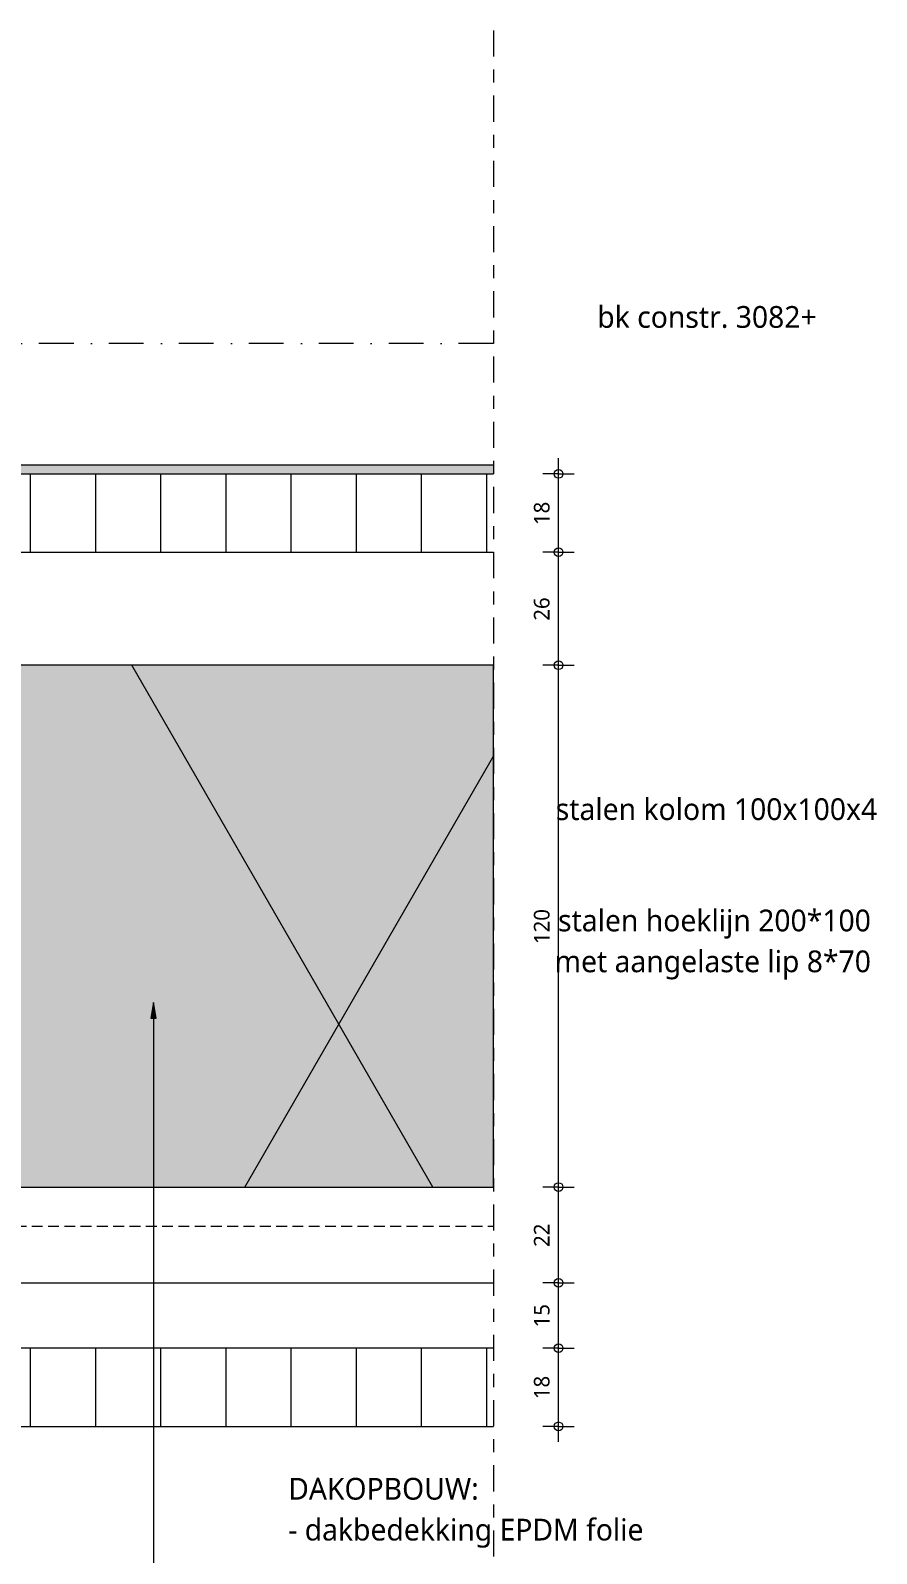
# Model space of a CAD drawing. Header units: millimetres. Extents: x 2457 to 4349, y 3067 to 7524.
# Drawn here: x 3450 to 3644.7, y 5455.2 to 5805.5 of the extents above; entities that cross this region are included whole.
import ezdxf

# ---------------------------------------------------------------- set-up
doc = ezdxf.new("R2010")
doc.units = ezdxf.units.MM
for name, pattern in [('MV_center', [15, 6, -3, 3, -3]), ('MV_hidden', [3.75, 2.5, -1.25]), ('MV_stramien', [16, 8, -4, 0, -4])]:
    doc.linetypes.add(name, pattern=pattern)
for name, color, linetype, lineweight in [('A-ANNO-DIMS', 211, 'Continuous', 13), ('A-ANNO-DIMS-2', 211, 'Continuous', 13), ('A-DETL', 90, 'Continuous', 13), ('A-DETL-GENF', 92, 'Continuous', 18), ('A-DETL-MEDM', 33, 'Continuous', 25), ('G-ANNO-TEXT', 231, 'Continuous', 13)]:
    doc.layers.add(name, color=color, linetype=linetype, lineweight=lineweight)
doc.styles.add('Segoe UI_1', font='segoeui.ttf', dxfattribs={"height": 3.6})
doc.styles.add('Segoe UI_3', font='segoeui.ttf', dxfattribs={"height": 5})
doc.styles.add('Segoe UI_B', font='segoeui.ttf', dxfattribs={"height": 5})
doc.dimstyles.new('1_8_mm_3', dxfattribs={"dimscale": 304.8, "dimtxt": 3.77051, "dimasz": 0.006562, "dimexe": 0.011811, "dimexo": 0.0625, "dimgap": 0.003281, "dimtad": 1, "dimdec": 0, "dimzin": 0, "dimdsep": 46, "dimtxsty": 'Segoe UI_1', "dimblk1": 'DOTBLANK', "dimblk2": 'DOTBLANK', "dimsah": 1, "dimcen": 0.09, "dimdle": 0.011811, "dimazin": 0, "dimtfac": 1, "dimtdec": 4, "dimtix": 1, "dimtmove": 0, "dimatfit": 3, "dimfxl": 0.011811, "dimfxlon": 1, "dimtvp": 1, "dimtfill": 1, "dimtolj": 1, "dimtzin": 0, "dimarcsym": 2})

# ---------------------------------------------------------------- blocks, each defined once
blk = doc.blocks.new('42_isolatie - Type 1-3252184-Details Strandbaak Strandhuis 2_0')
at = {"layer": 'A-DETL-GENF'}
blk.add_hatch(color=256, dxfattribs=at).paths.add_polyline_path([(0.28, 0.8), (123.28, 0.8), (123.28, 120.8), (0.28, 120.8), (0.28, 118.44)])
at = {"layer": 'A-DETL-GENF', "lineweight": 13}
h = blk.add_hatch(dxfattribs=at)
h.set_pattern_fill('FP_25', color=256, style=0, pattern_type=2)
h.set_pattern_definition([(60, (12.83, 244.8), (-107.39, 62), []), (120, (12.83, 244.8), (-107.39, -62), [])])
h.paths.add_polyline_path([(0.28, 0.8), (123.28, 0.8), (123.28, 120.8), (0.28, 120.8), (0.28, 118.44)])
at = {"layer": 'A-DETL-GENF'}
for p, q in [((123.28, 120.8), (0.28, 120.8)), ((0.28, 120.8), (0.28, 0.8)), ((123.28, 120.8), (0.28, 120.8)), ((123.28, 0.8), (123.28, 120.8)), ((0.28, 0.8), (123.28, 0.8)), ((0.28, 0.8), (123.28, 0.8))]:
    blk.add_line(p, q, dxfattribs=at)
blk = doc.blocks.new('00 plaatmateriaal1 - d_18 mm-3252182-Details Strandbaak Strandhuis 2_0')
at = {"layer": 'A-DETL-GENF', "lineweight": 13}
h = blk.add_hatch(dxfattribs=at)
h.set_pattern_fill('FP_2', color=256, style=0, pattern_type=2)
h.set_pattern_definition([(90, (0, 0), (-15, 9e-16), [])])
h.paths.add_polyline_path([(0, -18), (162, -18), (162, 0), (0, 0)])
at = {"layer": 'A-DETL-MEDM', "lineweight": 18}
for p, q in [((0, 0), (0, -18)), ((162, 0), (44, 0)), ((30, -18), (162, -18))]:
    blk.add_line(p, q, dxfattribs=at)
blk = doc.blocks.new('00 plaatmateriaal1 - d_18 mm-V17-Details Strandbaak Strandhuis 2_0')
at = {"layer": 'A-DETL-GENF', "lineweight": 13}
h = blk.add_hatch(dxfattribs=at)
h.set_pattern_fill('FP_1', color=256, style=0, pattern_type=2)
h.set_pattern_definition([(270, (0, 0), (-15, -9e-16), [])])
h.paths.add_polyline_path([(7.18, 18), (7.18, 0), (200.18, 0), (200.18, 18), (157.93, 18)])
at = {"layer": 'A-DETL-MEDM', "lineweight": 18}
for p, q in [((200.18, 18), (7.18, 18)), ((200.18, 0), (200.18, 18))]:
    blk.add_line(p, q, dxfattribs=at)
blk = doc.blocks.new('NLRS_00_DI_maskeer - Type 1-4234797-Details Strandbaak Strandhuis 2_0')
at = {"layer": 'A-DETL-GENF', "linetype": 'MV_center'}
blk.add_line((314.04, 0), (-100, 0), dxfattribs=at)
blk = doc.blocks.new('DIMBLOCK374-Details Strandbaak Strandhuis 2_0')
at = {"layer": 'A-ANNO-DIMS-2'}
for p, q in [((3571.54, 5502.44), (3567.94, 5502.44)), ((3571.54, 5480.84), (3571.54, 5502.44)), ((3571.54, 5502.44), (3575.14, 5502.44)), ((3571.54, 5484.44), (3567.94, 5484.44)), ((3571.54, 5484.44), (3575.14, 5484.44))]:
    blk.add_line(p, q, dxfattribs=at)
for centre in [(3571.54, 5502.44), (3571.54, 5484.44)]:
    blk.add_circle(centre, 1, dxfattribs=at)
at = {"layer": 'A-ANNO-DIMS-2', "color": 0, "insert": (3565.84, 5490.7), "char_height": 3.6, "width": 6.5813, "attachment_point": 1, "rotation": 90, "line_spacing_factor": 1.142579, "style": 'Segoe UI_1', "bg_fill": 3, "box_fill_scale": 1.25, "bg_fill_color": 9, "bg_fill_true_color": 13158600, "bg_fill_transparency": 0}
blk.add_mtext('18', dxfattribs=at)
blk = doc.blocks.new('_DotBlank')
at = {"color": 0, "linetype": 'ByBlock', "lineweight": -2}
blk.add_line((-0.5, 0), (-1, 0), dxfattribs=at)
blk.add_circle((0, 0), 0.5, dxfattribs=at)
blk = doc.blocks.new('DIMBLOCK375-Details Strandbaak Strandhuis 2_0')
at = {"layer": 'A-ANNO-DIMS-2'}
for p, q in [((3571.54, 5517.44), (3567.94, 5517.44)), ((3571.54, 5502.44), (3571.54, 5517.44)), ((3571.54, 5517.44), (3575.14, 5517.44)), ((3571.54, 5502.44), (3567.94, 5502.44)), ((3571.54, 5502.44), (3575.14, 5502.44))]:
    blk.add_line(p, q, dxfattribs=at)
for centre in [(3571.54, 5517.44), (3571.54, 5502.44)]:
    blk.add_circle(centre, 1, dxfattribs=at)
at = {"layer": 'A-ANNO-DIMS-2', "color": 0, "insert": (3565.84, 5507.2), "char_height": 3.6, "width": 6.5813, "attachment_point": 1, "rotation": 90, "line_spacing_factor": 1.142579, "style": 'Segoe UI_1', "bg_fill": 3, "box_fill_scale": 1.25, "bg_fill_color": 9, "bg_fill_true_color": 13158600, "bg_fill_transparency": 0}
blk.add_mtext('15', dxfattribs=at)
blk = doc.blocks.new('DIMBLOCK376-Details Strandbaak Strandhuis 2_0')
at = {"layer": 'A-ANNO-DIMS-2'}
for p, q in [((3571.54, 5539.48), (3567.94, 5539.48)), ((3571.54, 5517.44), (3571.54, 5539.48)), ((3571.54, 5539.48), (3575.14, 5539.48)), ((3571.54, 5517.44), (3567.94, 5517.44)), ((3571.54, 5517.44), (3575.14, 5517.44))]:
    blk.add_line(p, q, dxfattribs=at)
for centre in [(3571.54, 5539.48), (3571.54, 5517.44)]:
    blk.add_circle(centre, 1, dxfattribs=at)
at = {"layer": 'A-ANNO-DIMS-2', "color": 0, "insert": (3565.84, 5525.71), "char_height": 3.6, "width": 6.5813, "attachment_point": 1, "rotation": 90, "line_spacing_factor": 1.142579, "style": 'Segoe UI_1', "bg_fill": 3, "box_fill_scale": 1.25, "bg_fill_color": 9, "bg_fill_true_color": 13158600, "bg_fill_transparency": 0}
blk.add_mtext('22', dxfattribs=at)
blk = doc.blocks.new('DIMBLOCK377-Details Strandbaak Strandhuis 2_0')
at = {"layer": 'A-ANNO-DIMS-2'}
for p, q in [((3571.54, 5659.48), (3567.94, 5659.48)), ((3571.54, 5539.48), (3571.54, 5659.48)), ((3571.54, 5659.48), (3575.14, 5659.48)), ((3571.54, 5539.48), (3567.94, 5539.48)), ((3571.54, 5539.48), (3575.14, 5539.48))]:
    blk.add_line(p, q, dxfattribs=at)
for centre in [(3571.54, 5659.48), (3571.54, 5539.48)]:
    blk.add_circle(centre, 1, dxfattribs=at)
at = {"layer": 'A-ANNO-DIMS-2', "color": 0, "insert": (3565.84, 5595.36), "char_height": 3.6, "width": 9.8719, "attachment_point": 1, "rotation": 90, "line_spacing_factor": 1.142579, "style": 'Segoe UI_1', "bg_fill": 3, "box_fill_scale": 1.25, "bg_fill_color": 9, "bg_fill_true_color": 13158600, "bg_fill_transparency": 0}
blk.add_mtext('120', dxfattribs=at)
blk = doc.blocks.new('DIMBLOCK378-Details Strandbaak Strandhuis 2_0')
at = {"layer": 'A-ANNO-DIMS-2'}
for p, q in [((3571.54, 5685.48), (3567.94, 5685.48)), ((3571.54, 5659.48), (3571.54, 5685.48)), ((3571.54, 5685.48), (3575.14, 5685.48)), ((3571.54, 5659.48), (3567.94, 5659.48)), ((3571.54, 5659.48), (3575.14, 5659.48))]:
    blk.add_line(p, q, dxfattribs=at)
for centre in [(3571.54, 5685.48), (3571.54, 5659.48)]:
    blk.add_circle(centre, 1, dxfattribs=at)
at = {"layer": 'A-ANNO-DIMS-2', "color": 0, "insert": (3565.84, 5669.73), "char_height": 3.6, "width": 6.5813, "attachment_point": 1, "rotation": 90, "line_spacing_factor": 1.142579, "style": 'Segoe UI_1', "bg_fill": 3, "box_fill_scale": 1.25, "bg_fill_color": 9, "bg_fill_true_color": 13158600, "bg_fill_transparency": 0}
blk.add_mtext('26', dxfattribs=at)
blk = doc.blocks.new('DIMBLOCK379-Details Strandbaak Strandhuis 2_0')
at = {"layer": 'A-ANNO-DIMS-2'}
for p, q in [((3571.54, 5685.48), (3571.54, 5707.08)), ((3571.54, 5703.48), (3567.94, 5703.48)), ((3571.54, 5703.48), (3575.14, 5703.48)), ((3571.54, 5685.48), (3567.94, 5685.48)), ((3571.54, 5685.48), (3575.14, 5685.48))]:
    blk.add_line(p, q, dxfattribs=at)
for centre in [(3571.54, 5703.48), (3571.54, 5685.48)]:
    blk.add_circle(centre, 1, dxfattribs=at)
at = {"layer": 'A-ANNO-DIMS-2', "color": 0, "insert": (3565.84, 5691.73), "char_height": 3.6, "width": 6.5813, "attachment_point": 1, "rotation": 90, "line_spacing_factor": 1.142579, "style": 'Segoe UI_1', "bg_fill": 3, "box_fill_scale": 1.25, "bg_fill_color": 9, "bg_fill_true_color": 13158600, "bg_fill_transparency": 0}
blk.add_mtext('18', dxfattribs=at)

msp = doc.modelspace()

# ---------------------------------------------------------------- hatches: boundary and pattern name
at = {"layer": 'A-DETL-GENF'}
msp.add_hatch(color=9, dxfattribs=at).paths.add_polyline_path([(3556.52, 5703.48), (3556.52, 5705.48), (3394.35, 5705.48), (3364.35, 5735.48), (3271.52, 5735.48), (3271.52, 5733.48), (3363.52, 5733.48), (3393.52, 5703.48), (3435.3, 5703.48)])
at = {"layer": 'G-ANNO-TEXT'}
msp.add_hatch(color=7, dxfattribs=at).paths.add_polyline_path([(3478.29, 5581.9), (3477.65, 5578.3), (3478.92, 5578.3)])

# ---------------------------------------------------------------- linework, layer by layer
at = {"layer": 'A-DETL', "linetype": 'MV_stramien', "lineweight": 18}
msp.add_line((3556.52, 5733.48), (3371.77, 5733.48), dxfattribs=at)
at = {"layer": 'A-DETL', "lineweight": 18}
for p, q in [((3393.52, 5703.48), (3556.52, 5703.48)), ((3556.52, 5705.48), (3394.35, 5705.48)), ((3394.52, 5517.44), (3556.52, 5517.44))]:
    msp.add_line(p, q, dxfattribs=at)
at = {"layer": 'A-DETL', "linetype": 'MV_hidden', "lineweight": 18}
msp.add_line((3371.52, 5530.48), (3556.52, 5530.48), dxfattribs=at)
at = {"layer": 'G-ANNO-TEXT', "color": 250}
for p, q in [((3478.29, 5581.9), (3477.65, 5578.3)), ((3478.92, 5578.3), (3478.29, 5581.9)), ((3478.29, 5581.9), (3478.29, 5432.85)), ((3477.65, 5578.3), (3478.92, 5578.3))]:
    msp.add_line(p, q, dxfattribs=at)

# ---------------------------------------------------------------- block references
at = {"layer": 'A-DETL-GENF', "linetype": 'MV_center', "rotation": 90}
msp.add_blockref('NLRS_00_DI_maskeer - Type 1-4234797-Details Strandbaak Strandhuis 2_0', (3556.52, 5491.44), dxfattribs=at)
at = {"layer": 'A-DETL-GENF'}
msp.add_blockref('42_isolatie - Type 1-3252184-Details Strandbaak Strandhuis 2_0', (3433.25, 5538.68), dxfattribs=at)
at = {"layer": 'A-DETL-MEDM', "lineweight": 18, "rotation": 180}
msp.add_blockref('00 plaatmateriaal1 - d_18 mm-V17-Details Strandbaak Strandhuis 2_0', (3563.7, 5703.48), dxfattribs=at)
at = {"layer": 'A-DETL-MEDM', "lineweight": 18}
msp.add_blockref('00 plaatmateriaal1 - d_18 mm-3252182-Details Strandbaak Strandhuis 2_0', (3394.52, 5502.44), dxfattribs=at)

# ---------------------------------------------------------------- texts
at = {"layer": 'G-ANNO-TEXT', "color": 7, "char_height": 5, "attachment_point": 1}
for s, insert, width, style in [('bk constr. 3082+', (3580.44, 5742.09), 63.0126, 'Segoe UI_3'), ('stalen kolom 100x100x4', (3570.87, 5628.88), 90.751, 'Segoe UI_3'), ('stalen hoeklijn 200*100', (3571.4, 5603.28), 87.8649, 'Segoe UI_3'), ('met aangelaste lip 8*70', (3570.61, 5593.88), 88.827, 'Segoe UI_3'), ('DAKOPBOUW:', (3509.3, 5472.58), 58.0422, 'Segoe UI_B'), ('- dakbedekking EPDM folie', (3509.3, 5463.18), 102.2953, 'Segoe UI_3')]:
    msp.add_mtext(s, dxfattribs=dict(at, insert=insert, width=width, style=style))

# ---------------------------------------------------------------- dimensions: what is measured, and where the dimension line sits
at = {"layer": 'A-ANNO-DIMS'}
dim = msp.add_linear_dim(base=(3571.54, 5502.44), p1=(3567.94, 5484.44), p2=(3567.94, 5502.44), angle=90, dimstyle='1_8_mm_3', override={"dimpost": '<>', "dimfxl": 18}, dxfattribs=at)
dim.commit()
dim.dimension.update_dxf_attribs({"geometry": 'DIMBLOCK374-Details Strandbaak Strandhuis 2_0', "text_midpoint": (3568.67, 5493.44)})

# ---------------------------------------------------------------- next in the draw order: dimensions: what is measured, and where the dimension line sits
dim = msp.add_linear_dim(base=(3571.54, 5517.44), p1=(3567.94, 5502.44), p2=(3567.94, 5517.44), angle=90, dimstyle='1_8_mm_3', override={"dimpost": '<>', "dimfxl": 15}, dxfattribs=at)
dim.commit()
dim.dimension.update_dxf_attribs({"geometry": 'DIMBLOCK375-Details Strandbaak Strandhuis 2_0', "text_midpoint": (3568.67, 5509.94)})

# ---------------------------------------------------------------- next in the draw order: dimensions: what is measured, and where the dimension line sits
dim = msp.add_linear_dim(base=(3571.54, 5539.48), p1=(3567.94, 5517.44), p2=(3567.94, 5539.48), angle=90, dimstyle='1_8_mm_3', override={"dimpost": '<>', "dimfxl": 22.038513}, dxfattribs=at)
dim.commit()
dim.dimension.update_dxf_attribs({"geometry": 'DIMBLOCK376-Details Strandbaak Strandhuis 2_0', "text_midpoint": (3568.71, 5528.46)})

# ---------------------------------------------------------------- next in the draw order: dimensions: what is measured, and where the dimension line sits
dim = msp.add_linear_dim(base=(3571.54, 5659.48), p1=(3567.94, 5539.48), p2=(3567.94, 5659.48), angle=90, dimstyle='1_8_mm_3', override={"dimpost": '<>', "dimfxl": 120}, dxfattribs=at)
dim.commit()
dim.dimension.update_dxf_attribs({"geometry": 'DIMBLOCK377-Details Strandbaak Strandhuis 2_0', "text_midpoint": (3568.67, 5599.48)})

# ---------------------------------------------------------------- next in the draw order: dimensions: what is measured, and where the dimension line sits
dim = msp.add_linear_dim(base=(3571.54, 5685.48), p1=(3567.94, 5659.48), p2=(3567.94, 5685.48), angle=90, dimstyle='1_8_mm_3', override={"dimpost": '<>', "dimfxl": 26}, dxfattribs=at)
dim.commit()
dim.dimension.update_dxf_attribs({"geometry": 'DIMBLOCK378-Details Strandbaak Strandhuis 2_0', "text_midpoint": (3568.68, 5672.48)})

# ---------------------------------------------------------------- next in the draw order: dimensions: what is measured, and where the dimension line sits
dim = msp.add_linear_dim(base=(3571.54, 5703.48), p1=(3567.94, 5685.48), p2=(3567.94, 5703.48), angle=90, dimstyle='1_8_mm_3', override={"dimpost": '<>', "dimfxl": 18}, dxfattribs=at)
dim.commit()
dim.dimension.update_dxf_attribs({"geometry": 'DIMBLOCK379-Details Strandbaak Strandhuis 2_0', "text_midpoint": (3568.67, 5694.48)})

doc.saveas('drawing.dxf')
